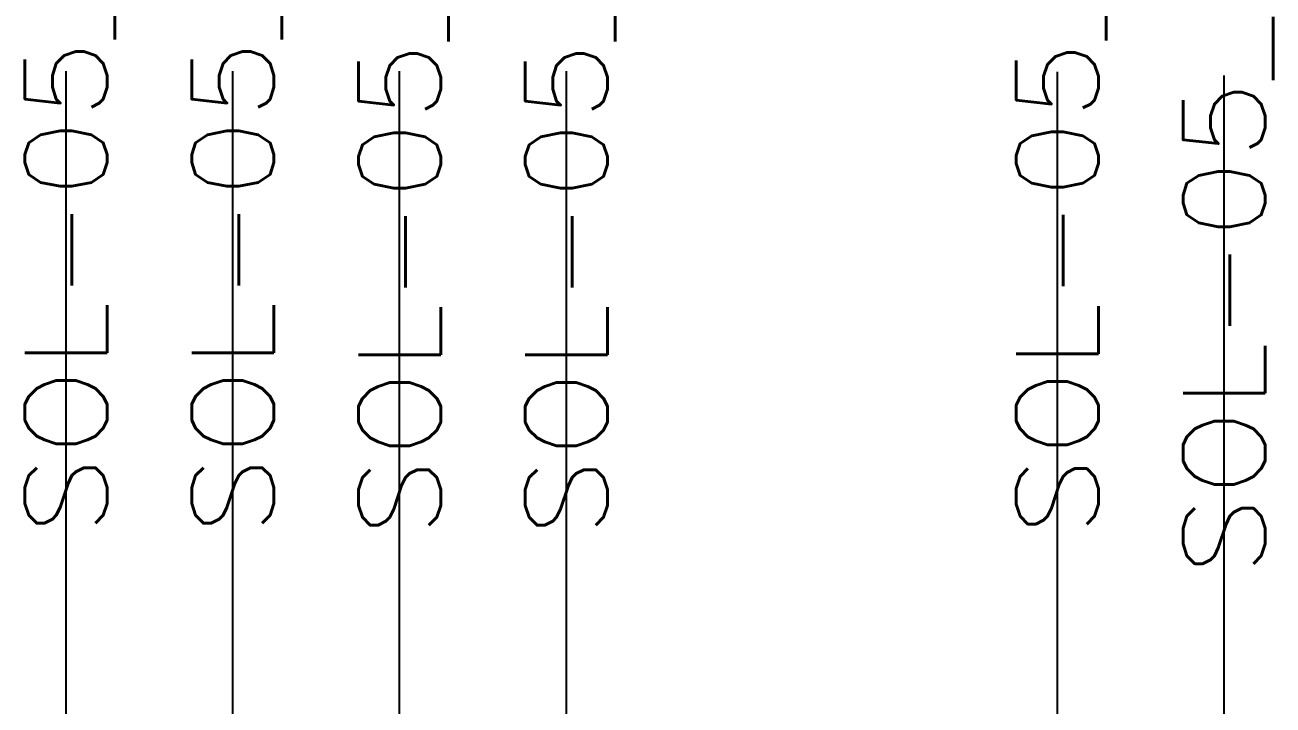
# Model space of a CAD drawing. Header units: inches. Extents: x -25 to 1235, y -506 to 1148.
# Drawn here: x 924.24 to 962.2, y 728.02 to 748.7 of the extents above; entities that cross this region are included whole.
import ezdxf
from ezdxf.enums import TextEntityAlignment as Align

# ---------------------------------------------------------------- set-up
doc = ezdxf.new("R2010")
doc.units = ezdxf.units.IN
doc.header["$MEASUREMENT"] = 0
for name, color, linetype in [('MISC', 2, 'Continuous'), ('RED_10AWG', 1, 'Continuous'), ('WIREFIXED', 70, 'Continuous')]:
    doc.layers.add(name, color=color, linetype=linetype)
doc.styles.add('WD', font='romans.shx')

# ---------------------------------------------------------------- blocks, each defined once
blk = doc.blocks.new('WD_WNV1')
at = {"style": 'WD', "width": 0.9}
blk.add_attdef('WIRENO', text='', height=0.125, rotation=90, dxfattribs=at).set_placement((0, 0), align=Align.MIDDLE_CENTER)
at = {"style": 'WD', "flags": 1}
for tag, p in [('W01USER', (0.0956, 0.0772)), ('W02USER', (0.0956, 0.0694)), ('W03USER', (0.0956, 0.0616)), ('W04USER', (0.0956, 0.0538)), ('W05USER', (0.0956, 0.046)), ('W06USER', (0.0956, 0.0382)), ('W07USER', (0.0956, 0.0304)), ('W08USER', (0.0956, 0.0226)), ('W09USER', (0.0956, 0.0147)), ('W10USER', (0.0956, 0.0069))]:
    blk.add_attdef(tag, text='', height=0.005, dxfattribs=at).set_placement(p, align=Align.CENTER)
at = {"color": 7, "style": 'WD'}
for tag, p in [('X2_TINY_DOT_DONT_REMOVE', (0, 0.0625)), ('X8_TINY_DOT_DONT_REMOVE', (0, -0.0625))]:
    blk.add_attdef(tag, p, '', height=0.0001, dxfattribs=at)
at = {"style": 'WD', "flags": 1}
for tag, p in [('X2TERM01', (0, 0.0625)), ('X8TERM01', (0, -0.0625))]:
    blk.add_attdef(tag, p, '', height=0.01, dxfattribs=at)

msp = doc.modelspace()

# ---------------------------------------------------------------- linework, layer by layer
at = {"layer": 'RED_10AWG'}
for p, q in [((925.49, 585.436), (925.49, 747.297)), ((930.563, 585.436), (930.563, 747.297)), ((935.636, 585.436), (935.636, 747.297)), ((940.709, 585.436), (940.709, 747.297)), ((955.643, 585.436), (955.643, 747.27)), ((960.716, 585.436), (960.716, 747.162))]:
    msp.add_line(p, q, dxfattribs=at)

# ---------------------------------------------------------------- block references
at = {"layer": 'WIREFIXED'}
ref = msp.add_blockref('WD_WNV1', (960.716, 748.705), dxfattribs=dict(at, xscale=20, yscale=25, zscale=2))
ref.add_attrib('X8_TINY_DOT_DONT_REMOVE', '.', (960.716, 729.42), dxfattribs={"layer": 'MISC', "color": 7, "height": 0.0025, "style": 'WD', "width": 0.8})
ref.add_attrib('WIRENOF', 'SOL-05_6.1.10_P', dxfattribs={"height": 2.5, "rotation": 90, "style": 'WD', "width": 1.125}).set_placement((960.716, 748.705), align=Align.MIDDLE_CENTER)
ref = msp.add_blockref('WD_WNV1', (925.49, 748.733), dxfattribs=dict(at, xscale=20, yscale=25, zscale=2))
ref.add_attrib('X8_TINY_DOT_DONT_REMOVE', '.', (925.49, 730.786), dxfattribs={"layer": 'MISC', "color": 7, "height": 0.0025, "style": 'WD', "width": 0.8})
ref.add_attrib('WIRENOF', 'SOL-05_6.1.7_P', dxfattribs={"height": 2.5, "rotation": 90, "style": 'WD', "width": 1.125}).set_placement((925.49, 748.733), align=Align.MIDDLE_CENTER)
ref = msp.add_blockref('WD_WNV1', (930.563, 748.733), dxfattribs=dict(at, xscale=20, yscale=25, zscale=2))
ref.add_attrib('X8_TINY_DOT_DONT_REMOVE', '.', (930.563, 730.786), dxfattribs={"layer": 'MISC', "color": 7, "height": 0.0025, "style": 'WD', "width": 0.8})
ref.add_attrib('WIRENOF', 'SOL-05_6.1.8_P', dxfattribs={"height": 2.5, "rotation": 90, "style": 'WD', "width": 1.125}).set_placement((930.563, 748.733), align=Align.MIDDLE_CENTER)
ref = msp.add_blockref('WD_WNV1', (935.636, 748.733), dxfattribs=dict(at, xscale=20, yscale=25, zscale=2))
ref.add_attrib('X8_TINY_DOT_DONT_REMOVE', '.', (935.636, 730.786), dxfattribs={"layer": 'MISC', "color": 7, "height": 0.0025, "style": 'WD', "width": 0.8})
ref.add_attrib('WIRENOF', 'SOL-05_6.1.7_N', dxfattribs={"height": 2.5, "rotation": 90, "style": 'WD', "width": 1.125}).set_placement((935.636, 748.733), align=Align.MIDDLE_CENTER)
ref = msp.add_blockref('WD_WNV1', (940.709, 748.733), dxfattribs=dict(at, xscale=20, yscale=25, zscale=2))
ref.add_attrib('X8_TINY_DOT_DONT_REMOVE', '.', (940.709, 730.786), dxfattribs={"layer": 'MISC', "color": 7, "height": 0.0025, "style": 'WD', "width": 0.8})
ref.add_attrib('WIRENOF', 'SOL-05_6.1.8_N', dxfattribs={"height": 2.5, "rotation": 90, "style": 'WD', "width": 1.125}).set_placement((940.709, 748.733), align=Align.MIDDLE_CENTER)
ref = msp.add_blockref('WD_WNV1', (955.643, 748.705), dxfattribs=dict(at, xscale=20, yscale=25, zscale=2))
ref.add_attrib('X8_TINY_DOT_DONT_REMOVE', '.', (955.643, 730.759), dxfattribs={"layer": 'MISC', "color": 7, "height": 0.0025, "style": 'WD', "width": 0.8})
ref.add_attrib('WIRENOF', 'SOL-05_6.1.9_P', dxfattribs={"height": 2.5, "rotation": 90, "style": 'WD', "width": 1.125}).set_placement((955.643, 748.705), align=Align.MIDDLE_CENTER)

doc.saveas('drawing.dxf')
